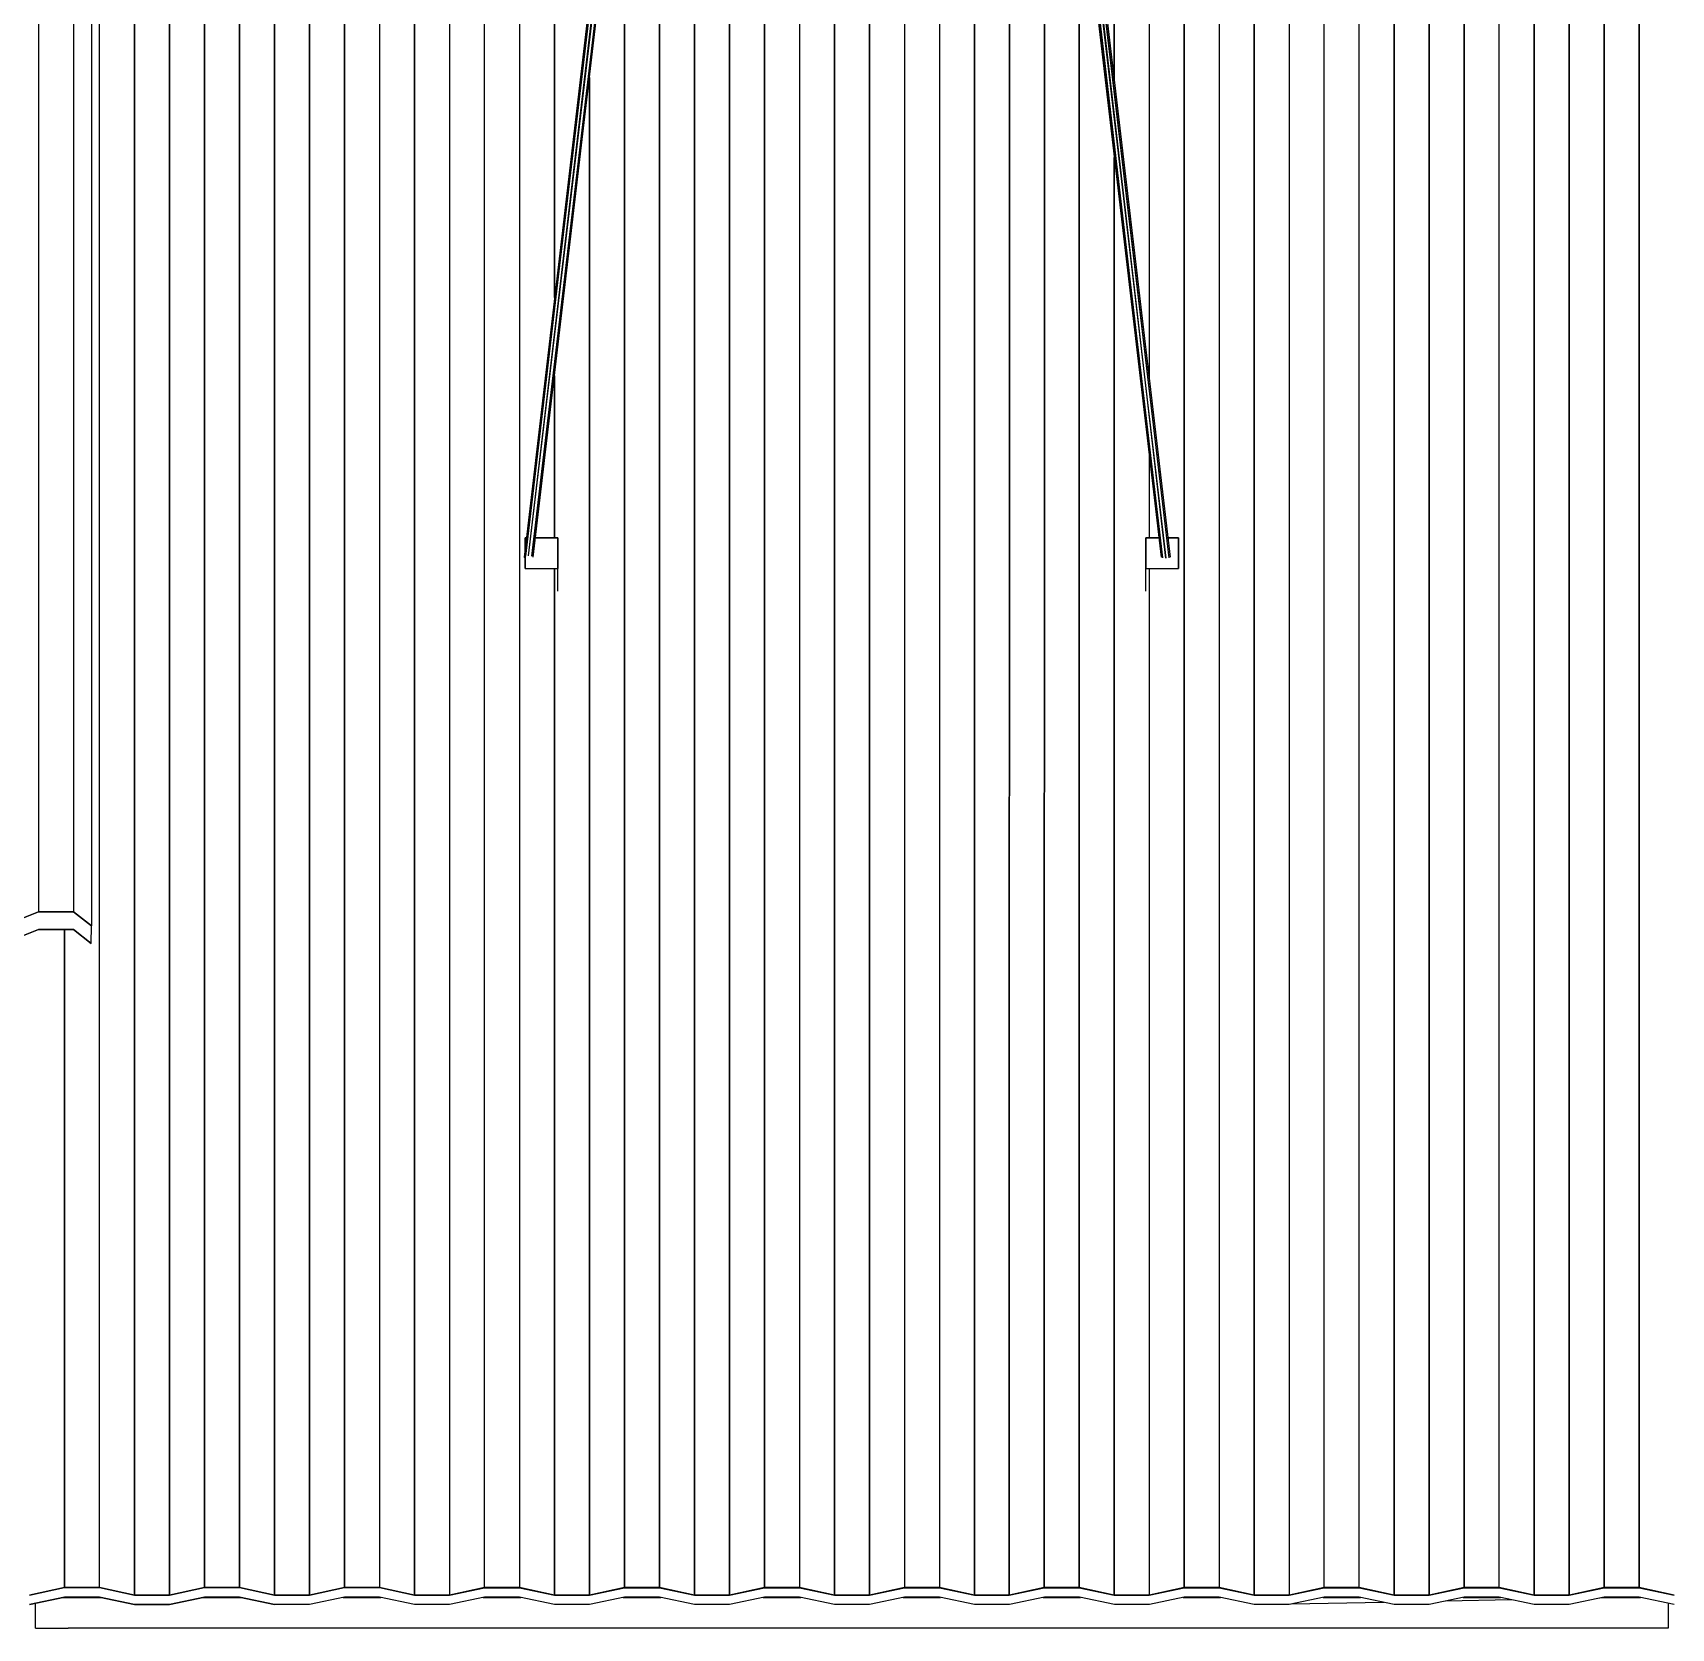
# Model space of a CAD drawing. Extents: x -32 to 51.8, y -51.6 to -5.5.
# Drawn here: x 13.29 to 17.304, y -29.165 to -25.258 of the extents above; entities that cross this region are included whole.
import ezdxf

# ---------------------------------------------------------------- set-up
doc = ezdxf.new("R2010")
doc.units = 0
doc.header["$MEASUREMENT"] = 0
doc.layers.get('0').update_dxf_attribs({"linetype": 'CONTINUOUS'})
doc.layers.add('hachures', color=5, linetype='CONTINUOUS')

msp = doc.modelspace()

# ---------------------------------------------------------------- linework, layer by layer
for p, q in [((15.1372, -21.0532), (14.4935, -26.5418)), ((15.1399, -21.0532), (14.4935, -26.5418)), ((14.4968, -26.5397), (15.1476, -21.0532)), ((15.1399, -21.0532), (14.4968, -26.5397)), ((14.5047, -26.5389), (15.1557, -21.0532)), ((14.5047, -26.5389), (15.1476, -21.0532)), ((14.5127, -26.5397), (15.1596, -21.0532)), ((15.1558, -21.0532), (14.5127, -26.5397)), ((14.516, -26.5418), (15.1597, -21.0532)), ((15.4107, -21.0532), (16.0543, -26.5418)), ((15.4134, -21.0532), (16.0543, -26.5418)), ((15.4135, -21.0532), (16.0576, -26.5438)), ((16.0576, -26.5438), (15.4194, -21.0387)), ((15.4195, -21.0387), (16.0655, -26.5447)), ((16.0655, -26.5447), (15.4293, -21.0532)), ((16.0735, -26.5438), (15.4294, -21.0532)), ((16.0735, -26.5438), (15.4332, -21.0532)), ((16.0768, -26.5418), (15.4332, -21.0532)), ((13.4337, -21.1062), (13.4336, -27.4446)), ((14.5681, -26.0976), (14.5681, -26.4947)), ((14.499, -26.4947), (14.4966, -26.4947)), ((14.4966, -26.4947), (14.4966, -26.515)), ((14.4966, -26.515), (14.4966, -26.4947)), ((14.4966, -26.4947), (14.499, -26.4947)), ((14.4966, -26.5151), (14.4966, -26.5701)), ((14.4966, -26.5701), (14.4966, -26.5151)), ((14.5766, -26.4947), (14.5215, -26.4947)), ((14.5215, -26.4947), (14.5766, -26.4947)), ((14.5766, -26.5701), (14.5766, -26.4947)), ((14.5766, -26.4947), (14.5766, -26.4947)), ((14.5766, -26.4947), (14.5766, -26.5701)), ((16.0488, -26.4947), (16.0166, -26.4947)), ((16.0166, -26.5501), (16.0166, -26.4947)), ((16.0166, -26.4947), (16.0166, -26.5701)), ((16.0166, -26.5701), (16.0166, -26.4947)), ((16.0166, -26.4947), (16.0488, -26.4947)), ((16.0966, -26.4947), (16.0713, -26.4947)), ((16.0713, -26.4947), (16.0966, -26.4947)), ((16.0966, -26.5701), (16.0966, -26.4947)), ((16.0966, -26.4947), (16.0966, -26.5701)), ((14.4935, -26.5418), (14.4966, -26.5398)), ((14.4935, -26.5418), (14.4966, -26.541)), ((14.4966, -26.5437), (14.4935, -26.5418)), ((14.4966, -26.5701), (14.5766, -26.5701)), ((14.5766, -26.6256), (14.5766, -26.5701)), ((16.0166, -26.6256), (16.0166, -26.5701)), ((16.0166, -26.5701), (16.0966, -26.5701)), ((13.3044, -27.4107), (13.2187, -27.4446)), ((13.2187, -27.4446), (13.3044, -27.4107)), ((13.3901, -27.4107), (13.3044, -27.4107)), ((13.3044, -27.4107), (13.3901, -27.4107)), ((13.4336, -27.4446), (13.3901, -27.4107)), ((13.3901, -27.4107), (13.4336, -27.4446)), ((13.4335, -27.488), (13.4336, -27.4446)), ((13.2186, -27.488), (13.3043, -27.4541)), ((13.3043, -27.4541), (13.2186, -27.488)), ((13.3043, -27.4541), (13.3043, -27.4541)), ((13.3043, -27.4541), (13.39, -27.4541)), ((13.39, -27.4541), (13.3043, -27.4541)), ((13.39, -27.4541), (13.39, -27.4541)), ((13.39, -27.4541), (13.4335, -27.488)), ((13.4335, -27.488), (13.39, -27.4541)), ((13.4335, -27.488), (13.4335, -27.488)), ((13.2823, -29.084), (13.368, -29.0659)), ((13.368, -29.0659), (13.2823, -29.084)), ((13.3682, -29.0891), (13.2824, -29.1072)), ((13.2824, -29.1072), (13.3682, -29.0891)), ((13.3649, -29.0898), (13.3766, -29.0898)), ((13.4538, -29.0659), (13.368, -29.0659)), ((13.368, -29.0659), (13.4538, -29.0659)), ((13.3682, -29.0659), (13.3682, -29.0659)), ((13.3682, -29.0659), (13.3682, -29.0659)), ((13.4539, -29.0891), (13.3682, -29.0891)), ((13.3682, -29.0891), (13.4539, -29.0891)), ((13.3766, -29.0898), (13.3766, -29.0891)), ((13.3766, -29.0891), (13.3766, -29.0898)), ((13.3766, -29.0898), (13.4571, -29.0898)), ((13.5395, -29.084), (13.4538, -29.0659)), ((13.4538, -29.0659), (13.5395, -29.084)), ((13.4539, -29.0659), (13.4539, -29.0659)), ((13.4539, -29.0659), (13.4539, -29.0659)), ((13.5396, -29.1073), (13.4539, -29.0891)), ((13.4539, -29.0891), (13.5396, -29.1072)), ((13.5395, -29.084), (13.6252, -29.084)), ((13.6252, -29.084), (13.5395, -29.084)), ((13.5396, -29.084), (13.5396, -29.084)), ((13.5396, -29.084), (13.5396, -29.084)), ((13.6252, -29.084), (13.7109, -29.0659)), ((13.7109, -29.0659), (13.6252, -29.084)), ((13.6253, -29.084), (13.6253, -29.084)), ((13.6253, -29.084), (13.6253, -29.084)), ((13.6253, -29.1072), (13.711, -29.0891)), ((13.711, -29.0892), (13.6253, -29.1073)), ((13.7078, -29.0898), (13.7999, -29.0898)), ((13.7109, -29.0659), (13.7966, -29.0659)), ((13.7966, -29.0659), (13.7109, -29.0659)), ((13.711, -29.0659), (13.711, -29.0659)), ((13.711, -29.0659), (13.711, -29.0659)), ((13.711, -29.0891), (13.7967, -29.0891)), ((13.7967, -29.0892), (13.711, -29.0892)), ((13.7966, -29.0659), (13.8823, -29.0841)), ((13.8823, -29.084), (13.7966, -29.0659)), ((13.7967, -29.0659), (13.7967, -29.066)), ((13.7967, -29.066), (13.7967, -29.0659)), ((13.7967, -29.0891), (13.8824, -29.1073)), ((13.8824, -29.1073), (13.7967, -29.0892)), ((13.8823, -29.0841), (13.968, -29.0841)), ((13.968, -29.084), (13.8823, -29.084)), ((13.8824, -29.084), (13.8824, -29.0841)), ((13.8824, -29.0841), (13.8824, -29.084)), ((13.968, -29.0841), (14.0538, -29.0659)), ((14.0538, -29.0659), (13.968, -29.084)), ((13.9682, -29.084), (13.9682, -29.084)), ((14.0539, -29.0892), (13.9682, -29.1073)), ((14.0507, -29.0898), (14.1428, -29.0898)), ((14.1395, -29.0659), (14.0538, -29.0659)), ((14.0538, -29.0659), (14.1395, -29.0659)), ((14.0539, -29.0659), (14.0539, -29.0659)), ((14.0539, -29.0659), (14.0539, -29.0659)), ((14.1396, -29.0892), (14.0539, -29.0892)), ((14.2252, -29.084), (14.1395, -29.0659)), ((14.1395, -29.0659), (14.2252, -29.0841)), ((14.1396, -29.0659), (14.1396, -29.066)), ((14.1396, -29.066), (14.1396, -29.0659)), ((14.2253, -29.1073), (14.1396, -29.0892)), ((14.3109, -29.084), (14.2252, -29.084)), ((14.2252, -29.0841), (14.3109, -29.0841)), ((14.2253, -29.084), (14.2253, -29.0841)), ((14.2253, -29.0841), (14.2253, -29.084)), ((14.3966, -29.0659), (14.3109, -29.084)), ((14.3109, -29.0841), (14.3966, -29.066)), ((14.311, -29.084), (14.311, -29.084)), ((14.311, -29.084), (14.311, -29.084)), ((14.3967, -29.0892), (14.311, -29.1073)), ((14.3936, -29.0898), (14.4856, -29.0898)), ((14.4823, -29.0659), (14.3966, -29.0659)), ((14.3966, -29.066), (14.4823, -29.066)), ((14.3967, -29.0659), (14.3967, -29.066)), ((14.3967, -29.066), (14.3967, -29.0659)), ((14.4824, -29.0892), (14.3967, -29.0892)), ((14.568, -29.084), (14.4823, -29.0659)), ((14.4823, -29.066), (14.568, -29.0841)), ((14.4824, -29.0659), (14.4824, -29.066)), ((14.5682, -29.1073), (14.4824, -29.0892)), ((14.6538, -29.084), (14.568, -29.084)), ((14.568, -29.0841), (14.6538, -29.0841)), ((14.5682, -29.084), (14.5682, -29.0841)), ((14.7395, -29.0659), (14.6538, -29.084)), ((14.6538, -29.0841), (14.7395, -29.066)), ((14.6539, -29.084), (14.6539, -29.0841)), ((14.7396, -29.0892), (14.6539, -29.1073)), ((14.7365, -29.0898), (14.8284, -29.0898)), ((14.8252, -29.0659), (14.7395, -29.0659)), ((14.7395, -29.066), (14.8252, -29.066)), ((14.7396, -29.066), (14.7396, -29.0659)), ((14.7396, -29.0659), (14.7396, -29.066)), ((14.8253, -29.0892), (14.7396, -29.0892)), ((14.9109, -29.084), (14.8252, -29.0659)), ((14.8252, -29.066), (14.9109, -29.0841)), ((14.8253, -29.066), (14.8253, -29.066)), ((14.8253, -29.066), (14.8253, -29.066)), ((14.911, -29.1073), (14.8253, -29.0892)), ((14.9966, -29.084), (14.9109, -29.084)), ((14.9109, -29.0841), (14.9966, -29.0841)), ((14.911, -29.084), (14.911, -29.0841)), ((14.911, -29.0841), (14.911, -29.084)), ((15.0823, -29.0659), (14.9966, -29.084)), ((14.9966, -29.0841), (15.0823, -29.066)), ((14.9967, -29.084), (14.9967, -29.0841)), ((14.9967, -29.0841), (14.9967, -29.084)), ((15.0824, -29.0892), (14.9967, -29.1073)), ((15.0794, -29.0898), (15.1712, -29.0898)), ((15.168, -29.0659), (15.0823, -29.0659)), ((15.0823, -29.066), (15.168, -29.066)), ((15.0824, -29.0659), (15.0824, -29.066)), ((15.0824, -29.066), (15.0824, -29.0659)), ((15.1682, -29.0892), (15.0824, -29.0892)), ((15.2538, -29.084), (15.168, -29.0659)), ((15.168, -29.066), (15.2538, -29.0841)), ((15.1682, -29.066), (15.1682, -29.066)), ((15.1682, -29.066), (15.1682, -29.066)), ((15.2539, -29.1073), (15.1682, -29.0892)), ((15.3395, -29.084), (15.2538, -29.084)), ((15.2538, -29.0841), (15.3395, -29.0841)), ((15.2539, -29.084), (15.2539, -29.0841)), ((15.2539, -29.0841), (15.2539, -29.084)), ((15.4252, -29.0659), (15.3395, -29.084)), ((15.3395, -29.0841), (15.4252, -29.066)), ((15.3396, -29.084), (15.3396, -29.0841)), ((15.4253, -29.0892), (15.3396, -29.1073)), ((15.4223, -29.0898), (15.514, -29.0898)), ((15.5109, -29.0659), (15.4252, -29.0659)), ((15.4252, -29.066), (15.5109, -29.066)), ((15.4253, -29.066), (15.4253, -29.0659)), ((15.4253, -29.0659), (15.4253, -29.066)), ((15.511, -29.0892), (15.4253, -29.0892)), ((15.5966, -29.084), (15.5109, -29.0659)), ((15.5109, -29.066), (15.5966, -29.0841)), ((15.511, -29.066), (15.511, -29.066)), ((15.511, -29.066), (15.511, -29.066)), ((15.5967, -29.1073), (15.511, -29.0892)), ((15.6823, -29.084), (15.5966, -29.084)), ((15.5966, -29.0841), (15.6823, -29.0841)), ((15.5967, -29.084), (15.5967, -29.0841)), ((15.5967, -29.0841), (15.5967, -29.084)), ((15.768, -29.0659), (15.6823, -29.084)), ((15.6823, -29.0841), (15.768, -29.066)), ((15.6824, -29.084), (15.6824, -29.0841)), ((15.6824, -29.0841), (15.6824, -29.084)), ((15.7682, -29.0892), (15.6824, -29.1073)), ((15.7652, -29.0899), (15.8568, -29.0899)), ((15.8538, -29.0659), (15.768, -29.0659)), ((15.768, -29.066), (15.8538, -29.066)), ((15.7682, -29.0659), (15.7682, -29.066)), ((15.7682, -29.066), (15.7682, -29.0659)), ((15.8539, -29.0892), (15.7682, -29.0892)), ((15.9395, -29.0841), (15.8538, -29.0659)), ((15.8538, -29.066), (15.9395, -29.0841)), ((15.8539, -29.066), (15.8539, -29.066)), ((15.8539, -29.066), (15.8539, -29.066)), ((15.9396, -29.1073), (15.8539, -29.0892)), ((16.0252, -29.0841), (15.9395, -29.0841)), ((15.9395, -29.0841), (16.0252, -29.0841)), ((15.9396, -29.0841), (15.9396, -29.0841)), ((15.9396, -29.0841), (15.9396, -29.0841)), ((16.1109, -29.0659), (16.0252, -29.0841)), ((16.0252, -29.0841), (16.1109, -29.066)), ((16.0253, -29.084), (16.0253, -29.0841)), ((16.0253, -29.0841), (16.0253, -29.084)), ((16.111, -29.0892), (16.0253, -29.1073)), ((16.1081, -29.0899), (16.1996, -29.0899)), ((16.1966, -29.0659), (16.1109, -29.0659)), ((16.1109, -29.066), (16.1966, -29.066)), ((16.111, -29.0659), (16.111, -29.066)), ((16.111, -29.066), (16.111, -29.0659)), ((16.1967, -29.0892), (16.111, -29.0892)), ((16.2823, -29.0841), (16.1966, -29.0659)), ((16.1966, -29.066), (16.2823, -29.0841)), ((16.1967, -29.066), (16.1967, -29.066)), ((16.1967, -29.066), (16.1967, -29.066)), ((16.2824, -29.1074), (16.1967, -29.0892)), ((16.368, -29.0841), (16.2823, -29.0841)), ((16.2823, -29.0841), (16.368, -29.0841)), ((16.2824, -29.0841), (16.2824, -29.0841)), ((16.2824, -29.0841), (16.2824, -29.0841)), ((16.4538, -29.0659), (16.368, -29.0841)), ((16.368, -29.0841), (16.4538, -29.066)), ((16.3682, -29.084), (16.3682, -29.0841)), ((16.3682, -29.0841), (16.3682, -29.084)), ((16.4539, -29.0893), (16.3682, -29.1074)), ((16.451, -29.0899), (16.5424, -29.0899)), ((16.5395, -29.0659), (16.4538, -29.0659)), ((16.4538, -29.066), (16.5395, -29.066)), ((16.4539, -29.0659), (16.4539, -29.066)), ((16.4539, -29.066), (16.4539, -29.0659)), ((16.5396, -29.0893), (16.4539, -29.0893)), ((16.6252, -29.0841), (16.5395, -29.0659)), ((16.5395, -29.066), (16.6252, -29.0842)), ((16.5396, -29.066), (16.5396, -29.0661)), ((16.5396, -29.0661), (16.5396, -29.066)), ((16.6253, -29.1074), (16.5396, -29.0893)), ((16.7109, -29.0841), (16.6252, -29.0841)), ((16.6252, -29.0842), (16.7109, -29.0842)), ((16.6253, -29.0841), (16.6253, -29.0842)), ((16.6253, -29.0842), (16.6253, -29.0841)), ((16.7966, -29.0659), (16.7109, -29.0841)), ((16.7109, -29.0842), (16.7966, -29.066)), ((16.711, -29.084), (16.711, -29.0841)), ((16.711, -29.0841), (16.711, -29.084)), ((16.7967, -29.0893), (16.711, -29.1074)), ((16.9134, -29.0958), (16.7506, -29.099)), ((16.7939, -29.0899), (16.8852, -29.0899)), ((16.8823, -29.0659), (16.7966, -29.0659)), ((16.7966, -29.066), (16.8823, -29.066)), ((16.7967, -29.0659), (16.7967, -29.066)), ((16.7967, -29.066), (16.7967, -29.0659)), ((16.8824, -29.0893), (16.7967, -29.0893)), ((16.968, -29.0841), (16.8823, -29.0659)), ((16.8823, -29.066), (16.968, -29.0842)), ((16.8824, -29.066), (16.8824, -29.0661)), ((16.8824, -29.0661), (16.8824, -29.066)), ((16.9682, -29.1074), (16.8824, -29.0893)), ((17.0538, -29.0841), (16.968, -29.0841)), ((16.968, -29.0842), (17.0538, -29.0842)), ((16.9682, -29.0841), (16.9682, -29.0842)), ((16.9682, -29.0842), (16.9682, -29.0841)), ((17.1395, -29.0659), (17.0538, -29.0841)), ((17.0538, -29.0842), (17.1395, -29.0661)), ((17.0539, -29.0841), (17.0539, -29.084)), ((17.0539, -29.084), (17.0539, -29.0841)), ((17.1396, -29.0893), (17.0539, -29.1074)), ((17.2166, -29.0899), (17.1286, -29.0916)), ((17.1368, -29.0899), (17.2166, -29.0899)), ((17.2252, -29.0659), (17.1395, -29.0659)), ((17.1395, -29.0661), (17.2252, -29.0661)), ((17.1396, -29.0661), (17.1396, -29.0659)), ((17.1396, -29.0659), (17.1396, -29.0661)), ((17.2253, -29.0893), (17.1396, -29.0893)), ((17.1716, -29.0893), (17.2166, -29.0899)), ((17.2166, -29.0893), (17.2166, -29.0899)), ((17.2166, -29.0899), (17.2281, -29.0899)), ((17.3109, -29.0841), (17.2252, -29.0659)), ((17.2252, -29.0661), (17.3109, -29.0842)), ((17.2253, -29.0661), (17.2253, -29.066)), ((17.2253, -29.066), (17.2253, -29.0661)), ((17.311, -29.1074), (17.2253, -29.0893)), ((13.2966, -29.1653), (13.2966, -29.1043)), ((13.5396, -29.1072), (13.6253, -29.1072)), ((13.6253, -29.1073), (13.5396, -29.1073)), ((13.9682, -29.1073), (13.8824, -29.1073)), ((14.311, -29.1073), (14.2253, -29.1073)), ((14.6539, -29.1073), (14.5682, -29.1073)), ((14.9967, -29.1073), (14.911, -29.1073)), ((15.3396, -29.1073), (15.2539, -29.1073)), ((15.6824, -29.1073), (15.5967, -29.1073)), ((16.0253, -29.1073), (15.9396, -29.1073)), ((16.3682, -29.1074), (16.2824, -29.1074)), ((16.5998, -29.102), (16.3725, -29.1064)), ((16.711, -29.1074), (16.6253, -29.1074)), ((17.0539, -29.1074), (16.9682, -29.1074)), ((17.2966, -29.1044), (17.2966, -29.1653)), ((13.2966, -29.1653), (13.3766, -29.1653)), ((17.2166, -29.1653), (13.3766, -29.1653)), ((17.2966, -29.1653), (17.2166, -29.1653))]:
    msp.add_line(p, q)
at = {"layer": 'hachures'}
for p, q in [((13.3045, -21.0723), (13.3044, -27.4107)), ((13.3902, -21.0723), (13.3901, -27.4107)), ((13.4538, -29.0659), (13.4538, -21.4451)), ((13.5395, -21.4632), (13.5395, -29.084)), ((13.5395, -29.084), (13.5395, -21.4632)), ((13.6252, -29.084), (13.6252, -21.4632)), ((13.6252, -21.4632), (13.6252, -29.084)), ((13.7109, -29.0659), (13.711, -21.4451)), ((13.711, -21.4451), (13.7109, -29.0659)), ((13.7966, -29.0659), (13.7967, -21.4451)), ((13.7967, -21.4451), (13.7966, -29.0659)), ((13.8823, -29.084), (13.8824, -21.4632)), ((13.8824, -21.4632), (13.8823, -29.084)), ((13.968, -29.084), (13.9681, -21.4632)), ((13.9681, -21.4632), (13.968, -29.084)), ((14.0538, -29.0659), (14.0538, -21.4451)), ((14.0538, -21.4451), (14.0538, -29.0659)), ((14.1395, -21.4451), (14.1395, -29.0659)), ((14.2252, -29.084), (14.2252, -21.4632)), ((14.2252, -21.4632), (14.2252, -29.084)), ((14.311, -21.4632), (14.3109, -29.084)), ((14.3966, -29.0659), (14.3967, -21.4451)), ((14.4824, -21.4451), (14.4823, -29.0659)), ((14.5681, -21.4632), (14.5681, -25.9059)), ((14.5681, -25.9059), (14.5681, -21.4632)), ((15.1681, -21.4451), (15.168, -29.0659)), ((15.2538, -21.4633), (15.2538, -29.084)), ((15.2538, -29.084), (15.2538, -21.4633)), ((15.3395, -29.084), (15.3395, -21.4633)), ((15.3395, -21.4633), (15.3395, -29.084)), ((15.4252, -21.4451), (15.4252, -29.0659)), ((15.9395, -25.371), (15.9395, -21.4633)), ((15.9395, -21.4633), (15.9395, -25.371)), ((16.0252, -21.4633), (16.0252, -26.1019)), ((16.1109, -29.0659), (16.111, -21.4451)), ((16.111, -21.4451), (16.1109, -29.0659)), ((16.1967, -21.4452), (16.1966, -29.0659)), ((16.2823, -29.0841), (16.2824, -21.4633)), ((16.2824, -21.4633), (16.2823, -29.0841)), ((16.3681, -21.4633), (16.368, -29.0841)), ((16.4538, -29.0659), (16.4538, -21.4452)), ((16.5395, -29.0659), (16.5395, -21.4452)), ((16.6252, -21.4633), (16.6252, -29.0841)), ((16.6252, -29.0841), (16.6252, -21.4633)), ((16.7109, -29.0841), (16.711, -21.4633)), ((16.711, -21.4633), (16.7109, -29.0841)), ((16.7966, -29.0659), (16.7967, -21.4452)), ((16.7967, -21.4452), (16.7966, -29.0659)), ((16.8823, -29.0659), (16.8824, -21.4452)), ((16.9681, -21.4633), (16.968, -29.0841)), ((16.968, -29.0841), (16.9681, -21.4633)), ((17.0538, -21.4633), (17.0538, -29.0841)), ((17.0538, -29.0841), (17.0538, -21.4633)), ((15.0823, -29.0659), (15.0824, -21.7121)), ((15.0824, -21.7121), (15.0823, -29.0659)), ((15.511, -21.9081), (15.5109, -29.0659)), ((17.2252, -22.3827), (17.2252, -29.0659)), ((17.2252, -29.0659), (17.2252, -22.3827)), ((17.1395, -22.4319), (17.1395, -29.0659)), ((17.1395, -29.0659), (17.1395, -22.4319)), ((14.9966, -29.084), (14.9967, -22.443)), ((14.9967, -22.443), (14.9966, -29.084)), ((15.5967, -22.639), (15.5966, -29.084)), ((15.5966, -29.084), (15.5967, -22.639)), ((14.9109, -29.084), (14.9109, -23.1739)), ((14.9109, -23.1739), (14.9109, -29.084)), ((15.6823, -29.084), (15.6824, -23.3699)), ((15.6824, -23.3699), (15.6823, -29.084)), ((14.8252, -29.0659), (14.8252, -23.9049)), ((14.8252, -23.9049), (14.8252, -29.0659)), ((15.768, -29.0659), (15.7681, -24.1009)), ((15.7681, -24.1009), (15.768, -29.0659)), ((14.7395, -29.0659), (14.7395, -24.6358)), ((14.7395, -24.6358), (14.7395, -29.0659)), ((15.8538, -29.0659), (15.8538, -24.8318)), ((15.8538, -24.8318), (15.8538, -29.0659)), ((14.6538, -29.084), (14.6538, -25.3667)), ((14.6538, -25.3667), (14.6538, -29.084)), ((15.9395, -29.0841), (15.9395, -25.5627)), ((15.9395, -25.5627), (15.9395, -29.0841)), ((14.5681, -26.4947), (14.5681, -26.0976)), ((16.0252, -26.2937), (16.0252, -26.4947)), ((14.5681, -26.5701), (14.568, -29.084)), ((14.568, -29.084), (14.5681, -26.5701)), ((16.0252, -26.5701), (16.0252, -29.0841)), ((13.368, -29.0659), (13.3681, -27.4541)), ((13.3681, -27.4541), (13.368, -29.0659))]:
    msp.add_line(p, q, dxfattribs=at)

doc.saveas('drawing.dxf')
